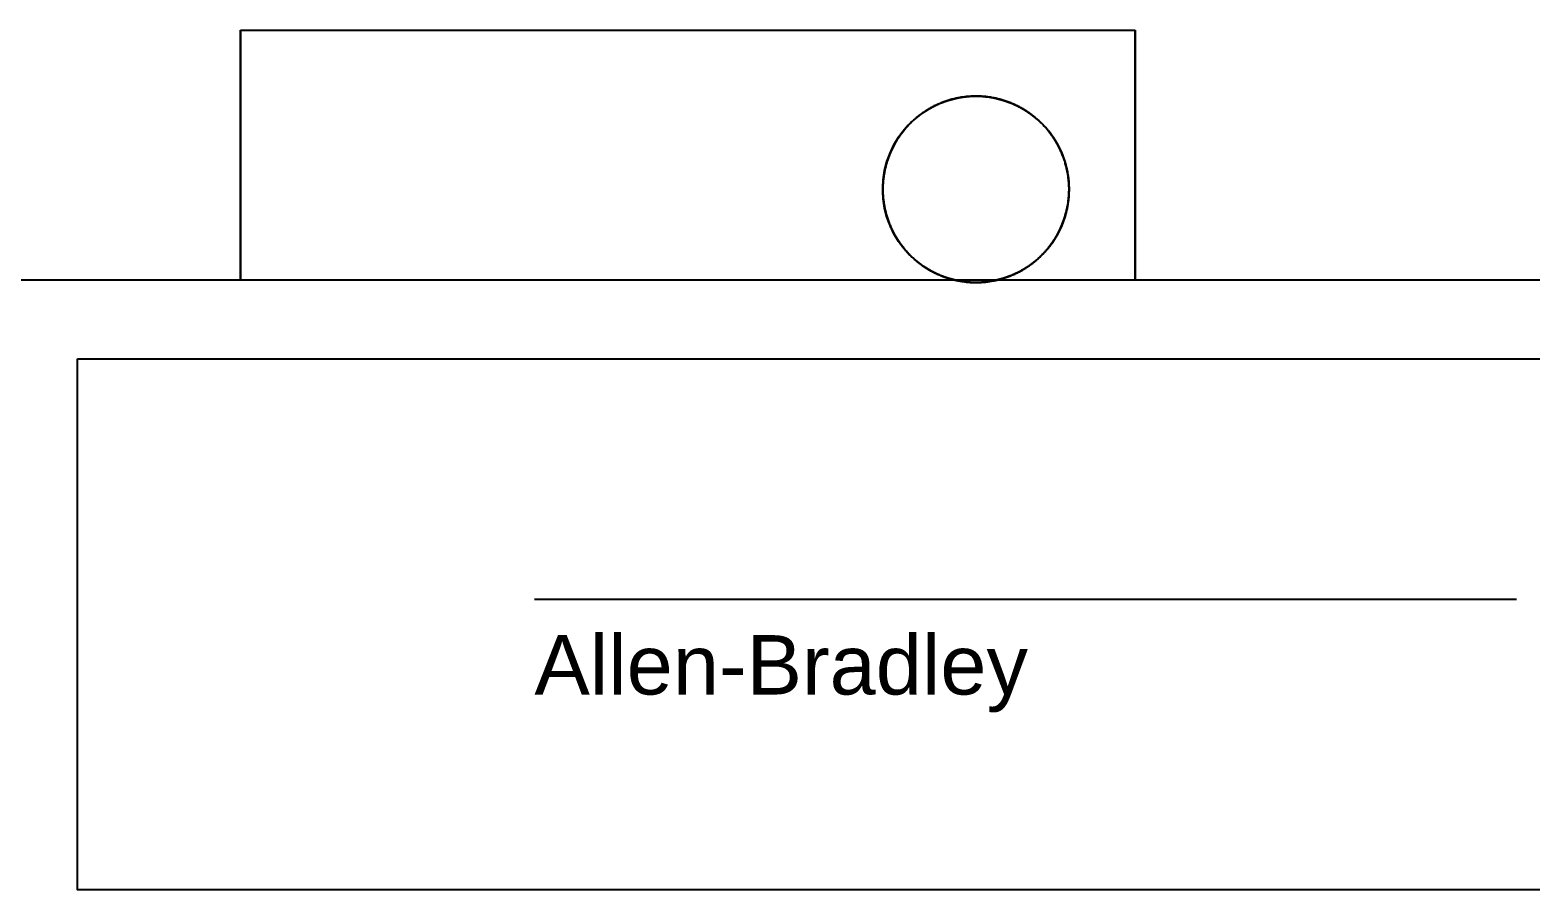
# Paper-space layout 'Sample Network Drawing - A1 Sheet' of a CAD drawing. Extents: x 49 to 806, y 22 to 564.
# Drawn here: x 715.3 to 719.326, y 229.585 to 231.892 of the extents above; entities that cross this region are included whole.
import ezdxf

# ---------------------------------------------------------------- set-up
doc = ezdxf.new("R2010")
doc.units = 0
doc.layers.add('N-EQPM', color=4, linetype='Continuous', lineweight=25)
doc.styles.get("Standard").update_dxf_attribs({"font": 'arial.ttf'})

psp = doc.layouts.new('Sample Network Drawing - A1 Sheet')

# ---------------------------------------------------------------- linework, layer by layer
at = {"layer": 'N-EQPM'}
for p, q in [((715.865, 231.892), (718.265, 231.892)), ((715.865, 231.892), (715.865, 231.222)), ((715.865, 231.892), (718.265, 231.892)), ((715.865, 231.892), (718.265, 231.892)), ((715.865, 231.892), (715.865, 231.892)), ((715.865, 231.222), (715.865, 231.892)), ((715.865, 231.892), (718.265, 231.892)), ((715.865, 231.222), (715.865, 231.892)), ((715.865, 231.892), (715.865, 231.892)), ((715.865, 231.892), (715.865, 231.222)), ((718.265, 231.892), (718.265, 231.222)), ((718.265, 231.892), (718.265, 231.892)), ((718.265, 231.222), (718.265, 231.892)), ((718.265, 231.892), (718.265, 231.222)), ((718.265, 231.892), (718.265, 231.892)), ((718.265, 231.222), (718.265, 231.892)), ((714.765, 231.222), (715.865, 231.222)), ((714.765, 231.222), (715.865, 231.222)), ((715.215, 231.222), (721.765, 231.222)), ((715.215, 231.222), (721.765, 231.222)), ((715.865, 231.222), (717.7767, 231.222)), ((715.865, 231.222), (715.865, 231.222)), ((715.865, 231.222), (717.7767, 231.222)), ((715.865, 231.222), (715.865, 231.222)), ((717.7767, 231.222), (717.8983, 231.222)), ((717.7767, 231.222), (717.8983, 231.222)), ((717.8983, 231.222), (718.265, 231.222)), ((717.8983, 231.222), (718.265, 231.222)), ((718.265, 231.222), (719.365, 231.222)), ((718.265, 231.222), (718.265, 231.222)), ((718.265, 231.222), (718.265, 231.222)), ((718.265, 231.222), (719.365, 231.222))]:
    psp.add_line(p, q, dxfattribs=at)
at = {"layer": 'N-EQPM', "flags": 128}
for points in [[(718.0872, 231.4646), (718.0872, 231.4674), (718.0872, 231.4702), (718.0871, 231.473), (718.0869, 231.4758), (718.0868, 231.4787), (718.0867, 231.4815), (718.0864, 231.4843), (718.0862, 231.4871), (718.0859, 231.4899), (718.0856, 231.4927), (718.0853, 231.4955), (718.0849, 231.4984), (718.0845, 231.5011), (718.0841, 231.5039), (718.0836, 231.5067), (718.0831, 231.5095), (718.0826, 231.5123), (718.0821, 231.515), (718.0815, 231.5178), (718.0808, 231.5206), (718.0802, 231.5233), (718.0795, 231.5261), (718.0788, 231.5288), (718.0781, 231.5315), (718.0773, 231.5342), (718.0765, 231.5369), (718.0757, 231.5397), (718.0748, 231.5423), (718.0739, 231.545), (718.073, 231.5477), (718.0721, 231.5503), (718.0711, 231.553), (718.07, 231.5556), (718.069, 231.5582), (718.0679, 231.5609), (718.0668, 231.5635), (718.0657, 231.566), (718.0645, 231.5686), (718.0634, 231.5712), (718.0621, 231.5737), (718.0609, 231.5763), (718.0596, 231.5788), (718.0583, 231.5813), (718.057, 231.5838), (718.0556, 231.5863), (718.0542, 231.5887), (718.0528, 231.5912), (718.0514, 231.5936), (718.0499, 231.596), (718.0484, 231.5984), (718.0469, 231.6008), (718.0453, 231.6031), (718.0438, 231.6054), (718.0422, 231.6078), (718.0405, 231.6101), (718.0389, 231.6124), (718.0372, 231.6147), (718.0355, 231.6169), (718.0337, 231.6191), (718.032, 231.6213), (718.0302, 231.6235), (718.0284, 231.6257), (718.0265, 231.6278), (718.0247, 231.63), (718.0228, 231.6321), (718.0209, 231.6342), (718.019, 231.6362), (718.017, 231.6383), (718.0151, 231.6403), (718.0131, 231.6423), (718.0111, 231.6443), (718.009, 231.6462), (718.0069, 231.6482), (718.0049, 231.65), (718.0028, 231.6519), (718.0006, 231.6538), (717.9985, 231.6556), (717.9963, 231.6575), (717.9941, 231.6592), (717.9919, 231.661), (717.9897, 231.6627), (717.9874, 231.6644), (717.9852, 231.6661), (717.9829, 231.6678), (717.9806, 231.6694), (717.9783, 231.671), (717.976, 231.6726), (717.9736, 231.6741), (717.9712, 231.6757), (717.9688, 231.6772), (717.9664, 231.6786), (717.964, 231.6801), (717.9615, 231.6815), (717.9591, 231.6829), (717.9566, 231.6842), (717.9541, 231.6856), (717.9516, 231.6869), (717.9491, 231.6882), (717.9466, 231.6894), (717.944, 231.6906), (717.9415, 231.6918), (717.9389, 231.693), (717.9363, 231.6941), (717.9337, 231.6952), (717.9311, 231.6963), (717.9285, 231.6973), (717.9259, 231.6984), (717.9232, 231.6994), (717.9205, 231.7003), (717.9179, 231.7012), (717.9152, 231.7021), (717.9125, 231.703), (717.9098, 231.7038), (717.9071, 231.7046), (717.9044, 231.7054), (717.9017, 231.7061), (717.8989, 231.7068), (717.8962, 231.7075), (717.8934, 231.7081), (717.8907, 231.7088), (717.8879, 231.7094), (717.8852, 231.7099), (717.8824, 231.7104), (717.8796, 231.7109), (717.8768, 231.7114), (717.874, 231.7118), (717.8712, 231.7122), (717.8684, 231.7126), (717.8656, 231.7129), (717.8629, 231.7132), (717.86, 231.7135), (717.8572, 231.7137), (717.8544, 231.714), (717.8516, 231.7141), (717.8488, 231.7143), (717.846, 231.7144), (717.8431, 231.7145), (717.8403, 231.7145), (717.8375, 231.7145), (717.8346, 231.7145), (717.8319, 231.7145), (717.829, 231.7144), (717.8262, 231.7143), (717.8234, 231.7141), (717.8205, 231.714), (717.8178, 231.7137), (717.815, 231.7135), (717.8121, 231.7132), (717.8093, 231.7129), (717.8065, 231.7126), (717.8037, 231.7122), (717.801, 231.7118), (717.7982, 231.7114), (717.7954, 231.7109), (717.7926, 231.7104), (717.7898, 231.7099), (717.787, 231.7094), (717.7843, 231.7088), (717.7815, 231.7081), (717.7788, 231.7075), (717.776, 231.7068), (717.7733, 231.7061), (717.7706, 231.7054), (717.7679, 231.7046), (717.7651, 231.7038), (717.7625, 231.703), (717.7598, 231.7021), (717.7571, 231.7012), (717.7544, 231.7003), (717.7518, 231.6994), (717.7491, 231.6984), (717.7465, 231.6973), (717.7439, 231.6963), (717.7413, 231.6952), (717.7387, 231.6941), (717.7361, 231.693), (717.7335, 231.6918), (717.7309, 231.6906), (717.7284, 231.6894), (717.7259, 231.6882), (717.7233, 231.6869), (717.7209, 231.6856), (717.7183, 231.6842), (717.7159, 231.6829), (717.7135, 231.6815), (717.711, 231.6801), (717.7086, 231.6786), (717.7062, 231.6772), (717.7038, 231.6757), (717.7014, 231.6741), (717.699, 231.6726), (717.6967, 231.671), (717.6944, 231.6694), (717.6921, 231.6678), (717.6898, 231.6661), (717.6875, 231.6644), (717.6853, 231.6627), (717.683, 231.661), (717.6808, 231.6592), (717.6787, 231.6575), (717.6765, 231.6556), (717.6743, 231.6538), (717.6722, 231.6519), (717.6701, 231.65), (717.668, 231.6482), (717.666, 231.6462), (717.6639, 231.6443), (717.6619, 231.6423), (717.6599, 231.6403), (717.658, 231.6383), (717.656, 231.6362), (717.6541, 231.6342), (717.6521, 231.6321), (717.6503, 231.63), (717.6484, 231.6278), (717.6466, 231.6257), (717.6448, 231.6235), (717.643, 231.6213), (717.6412, 231.6191), (717.6395, 231.6169), (717.6378, 231.6147), (717.6361, 231.6124), (717.6345, 231.6101), (717.6328, 231.6078), (717.6312, 231.6054), (717.6297, 231.6031), (717.6281, 231.6008), (717.6266, 231.5984), (717.6251, 231.596), (717.6236, 231.5936), (717.6221, 231.5912), (717.6207, 231.5887), (717.6194, 231.5863), (717.618, 231.5838), (717.6167, 231.5813), (717.6154, 231.5788), (717.6141, 231.5763), (717.6129, 231.5737), (717.6116, 231.5712), (717.6104, 231.5686), (717.6093, 231.566), (717.6081, 231.5635), (717.607, 231.5609), (717.606, 231.5582), (717.6049, 231.5556), (717.6039, 231.553), (717.6029, 231.5503), (717.602, 231.5477), (717.601, 231.545), (717.6002, 231.5423), (717.5993, 231.5397), (717.5985, 231.5369), (717.5977, 231.5342), (717.5969, 231.5315), (717.5961, 231.5288), (717.5955, 231.5261), (717.5948, 231.5233), (717.5941, 231.5206), (717.5935, 231.5178), (717.5929, 231.515), (717.5923, 231.5123), (717.5918, 231.5095), (717.5913, 231.5067), (717.5909, 231.5039), (717.5905, 231.5011), (717.5901, 231.4984), (717.5897, 231.4955), (717.5894, 231.4927), (717.589, 231.4899), (717.5888, 231.4871), (717.5885, 231.4843), (717.5883, 231.4815), (717.5882, 231.4787), (717.588, 231.4758), (717.5879, 231.473), (717.5878, 231.4702), (717.5878, 231.4674), (717.5878, 231.4646), (717.5878, 231.4617), (717.5878, 231.4589), (717.5879, 231.456), (717.588, 231.4532), (717.5882, 231.4504), (717.5883, 231.4476), (717.5885, 231.4448), (717.5888, 231.442), (717.589, 231.4391), (717.5894, 231.4364), (717.5897, 231.4336), (717.5901, 231.4307), (717.5905, 231.4279), (717.5909, 231.4251), (717.5913, 231.4223), (717.5918, 231.4196), (717.5923, 231.4168), (717.5929, 231.4141), (717.5935, 231.4113), (717.5941, 231.4085), (717.5948, 231.4058), (717.5955, 231.403), (717.5961, 231.4003), (717.5969, 231.3976), (717.5977, 231.3948), (717.5985, 231.3921), (717.5993, 231.3894), (717.6002, 231.3868), (717.601, 231.3841), (717.602, 231.3814), (717.6029, 231.3788), (717.6039, 231.3761), (717.6049, 231.3734), (717.606, 231.3708), (717.607, 231.3682), (717.6081, 231.3656), (717.6093, 231.363), (717.6104, 231.3604), (717.6116, 231.3579), (717.6129, 231.3554), (717.6141, 231.3528), (717.6154, 231.3503), (717.6167, 231.3478), (717.618, 231.3453), (717.6194, 231.3428), (717.6207, 231.3403), (717.6221, 231.3379), (717.6236, 231.3355), (717.6251, 231.3331), (717.6266, 231.3307), (717.6281, 231.3283), (717.6297, 231.326), (717.6312, 231.3236), (717.6328, 231.3213), (717.6345, 231.319), (717.6361, 231.3167), (717.6378, 231.3144), (717.6395, 231.3122), (717.6412, 231.3099), (717.643, 231.3077), (717.6448, 231.3055), (717.6466, 231.3034), (717.6484, 231.3012), (717.6503, 231.2991), (717.6521, 231.297), (717.6541, 231.2949), (717.656, 231.2929), (717.658, 231.2908), (717.6599, 231.2888), (717.6619, 231.2868), (717.6639, 231.2848), (717.666, 231.2828), (717.668, 231.2809), (717.6701, 231.279), (717.6722, 231.2772), (717.6743, 231.2753), (717.6765, 231.2734), (717.6787, 231.2716), (717.6808, 231.2698), (717.683, 231.2681), (717.6853, 231.2663), (717.6875, 231.2647), (717.6898, 231.263), (717.6921, 231.2613), (717.6944, 231.2597), (717.6967, 231.2581), (717.699, 231.2565), (717.7014, 231.2549), (717.7038, 231.2534), (717.7062, 231.2519), (717.7086, 231.2505), (717.711, 231.249), (717.7135, 231.2476), (717.7159, 231.2462), (717.7183, 231.2448), (717.7209, 231.2435), (717.7233, 231.2422), (717.7259, 231.2409), (717.7284, 231.2397), (717.7309, 231.2385), (717.7335, 231.2373), (717.7361, 231.2361), (717.7387, 231.2349), (717.7413, 231.2338), (717.7439, 231.2328), (717.7465, 231.2317), (717.7491, 231.2307), (717.7518, 231.2297), (717.7544, 231.2288), (717.7571, 231.2278), (717.7598, 231.227), (717.7625, 231.2261), (717.7651, 231.2253), (717.7679, 231.2244), (717.7706, 231.2237), (717.7733, 231.2229), (717.776, 231.2223), (717.7788, 231.2216), (717.7815, 231.2209), (717.7843, 231.2203), (717.787, 231.2197), (717.7898, 231.2191), (717.7926, 231.2186), (717.7954, 231.2181), (717.7982, 231.2177), (717.801, 231.2173), (717.8037, 231.2168), (717.8065, 231.2165), (717.8093, 231.2162), (717.8121, 231.2158), (717.815, 231.2156), (717.8178, 231.2153), (717.8205, 231.2151), (717.8234, 231.215), (717.8262, 231.2148), (717.829, 231.2147), (717.8319, 231.2146), (717.8346, 231.2146), (717.8375, 231.2146), (717.8403, 231.2146), (717.8431, 231.2146), (717.846, 231.2147), (717.8488, 231.2148), (717.8516, 231.215), (717.8544, 231.2151), (717.8572, 231.2153), (717.86, 231.2156), (717.8629, 231.2158), (717.8656, 231.2162), (717.8684, 231.2165), (717.8712, 231.2168), (717.874, 231.2173), (717.8768, 231.2177), (717.8796, 231.2181), (717.8824, 231.2186), (717.8852, 231.2191), (717.8879, 231.2197), (717.8907, 231.2203), (717.8934, 231.2209), (717.8962, 231.2216), (717.8989, 231.2223), (717.9017, 231.2229), (717.9044, 231.2237), (717.9071, 231.2244), (717.9098, 231.2253), (717.9125, 231.2261), (717.9152, 231.227), (717.9179, 231.2278), (717.9205, 231.2288), (717.9232, 231.2297), (717.9259, 231.2307), (717.9285, 231.2317), (717.9311, 231.2328), (717.9337, 231.2338), (717.9363, 231.2349), (717.9389, 231.2361), (717.9415, 231.2373), (717.944, 231.2385), (717.9466, 231.2397), (717.9491, 231.2409), (717.9516, 231.2422), (717.9541, 231.2435), (717.9566, 231.2448), (717.9591, 231.2462), (717.9615, 231.2476), (717.964, 231.249), (717.9664, 231.2505), (717.9688, 231.2519), (717.9712, 231.2534), (717.9736, 231.2549), (717.976, 231.2565), (717.9783, 231.2581), (717.9806, 231.2597), (717.9829, 231.2613), (717.9852, 231.263), (717.9874, 231.2647), (717.9897, 231.2663), (717.9919, 231.2681), (717.9941, 231.2698), (717.9963, 231.2716), (717.9985, 231.2734), (718.0006, 231.2753), (718.0028, 231.2772), (718.0049, 231.279), (718.0069, 231.2809), (718.009, 231.2828), (718.0111, 231.2848), (718.0131, 231.2868), (718.0151, 231.2888), (718.017, 231.2908), (718.019, 231.2929), (718.0209, 231.2949), (718.0228, 231.297), (718.0247, 231.2991), (718.0265, 231.3012), (718.0284, 231.3034), (718.0302, 231.3055), (718.032, 231.3077), (718.0337, 231.3099), (718.0355, 231.3122), (718.0372, 231.3144), (718.0389, 231.3167), (718.0405, 231.319), (718.0422, 231.3213), (718.0438, 231.3236), (718.0453, 231.326), (718.0469, 231.3283), (718.0484, 231.3307), (718.0499, 231.3331), (718.0514, 231.3355), (718.0528, 231.3379), (718.0542, 231.3403), (718.0556, 231.3428), (718.057, 231.3453), (718.0583, 231.3478), (718.0596, 231.3503), (718.0609, 231.3528), (718.0621, 231.3554), (718.0634, 231.3579), (718.0645, 231.3604), (718.0657, 231.363), (718.0668, 231.3656), (718.0679, 231.3682), (718.069, 231.3708), (718.07, 231.3734), (718.0711, 231.3761), (718.0721, 231.3788), (718.073, 231.3814), (718.0739, 231.3841), (718.0748, 231.3868), (718.0757, 231.3894), (718.0765, 231.3921), (718.0773, 231.3948), (718.0781, 231.3976), (718.0788, 231.4003), (718.0795, 231.403), (718.0802, 231.4058), (718.0808, 231.4085), (718.0815, 231.4113), (718.0821, 231.4141), (718.0826, 231.4168), (718.0831, 231.4196), (718.0836, 231.4223), (718.0841, 231.4251), (718.0845, 231.4279), (718.0849, 231.4307), (718.0853, 231.4336), (718.0856, 231.4364), (718.0859, 231.4391), (718.0862, 231.442), (718.0864, 231.4448), (718.0867, 231.4476), (718.0868, 231.4504), (718.0869, 231.4532), (718.0871, 231.456), (718.0872, 231.4589), (718.0872, 231.4617), (718.0872, 231.4646)], [(717.7768, 231.2221), (717.774, 231.2228), (717.7713, 231.2235), (717.7686, 231.2243), (717.7659, 231.225), (717.7632, 231.2259), (717.7605, 231.2267), (717.7579, 231.2276), (717.7552, 231.2285), (717.7525, 231.2295), (717.7499, 231.2304), (717.7472, 231.2315), (717.7446, 231.2325), (717.742, 231.2336), (717.7394, 231.2347), (717.7368, 231.2358), (717.7342, 231.2369), (717.7317, 231.2381), (717.7292, 231.2393), (717.7266, 231.2406), (717.7241, 231.2418), (717.7216, 231.2431), (717.7191, 231.2444), (717.7166, 231.2458), (717.7141, 231.2472), (717.7117, 231.2486), (717.7093, 231.25), (717.7069, 231.2515), (717.7045, 231.253), (717.7021, 231.2545), (717.6998, 231.256), (717.6974, 231.2576), (717.6951, 231.2592), (717.6928, 231.2608), (717.6905, 231.2625), (717.6882, 231.2641), (717.6859, 231.2658), (717.6837, 231.2676), (717.6815, 231.2693), (717.6793, 231.2711), (717.6771, 231.2729), (717.675, 231.2747), (717.6729, 231.2766), (717.6708, 231.2784), (717.6687, 231.2803), (717.6666, 231.2822), (717.6645, 231.2842), (717.6625, 231.2862), (717.6605, 231.2881), (717.6586, 231.2902), (717.6566, 231.2922), (717.6547, 231.2942), (717.6527, 231.2963), (717.6509, 231.2984), (717.649, 231.3005), (717.6471, 231.3027), (717.6454, 231.3049), (717.6436, 231.307), (717.6418, 231.3092), (717.6401, 231.3114), (717.6384, 231.3137), (717.6367, 231.3159), (717.635, 231.3182), (717.6334, 231.3205), (717.6318, 231.3228), (717.6302, 231.3252), (717.6286, 231.3275), (717.6271, 231.3299), (717.6256, 231.3323), (717.6241, 231.3347), (717.6227, 231.3371), (717.6212, 231.3396), (717.6198, 231.342), (717.6184, 231.3445), (717.6171, 231.3469), (717.6158, 231.3494), (717.6145, 231.352), (717.6133, 231.3545), (717.612, 231.357), (717.6108, 231.3596), (717.6096, 231.3621), (717.6085, 231.3647), (717.6074, 231.3673), (717.6064, 231.3699), (717.6053, 231.3726), (717.6042, 231.3752), (717.6033, 231.3778), (717.6023, 231.3805), (717.6014, 231.3831), (717.6004, 231.3858), (717.5996, 231.3885), (717.5988, 231.3912), (717.5979, 231.3939), (717.5971, 231.3966), (717.5964, 231.3993), (717.5957, 231.4021), (717.595, 231.4048), (717.5944, 231.4076), (717.5937, 231.4103), (717.5931, 231.413), (717.5926, 231.4158), (717.592, 231.4186), (717.5915, 231.4213), (717.5911, 231.4241), (717.5906, 231.4269), (717.5902, 231.4297), (717.5898, 231.4325), (717.5895, 231.4353), (717.5891, 231.4381), (717.5889, 231.4409), (717.5886, 231.4437), (717.5884, 231.4466), (717.5882, 231.4494), (717.5881, 231.4522), (717.5879, 231.455), (717.5879, 231.4578), (717.5878, 231.4607), (717.5878, 231.4635), (717.5878, 231.4663), (717.5878, 231.4691), (717.5879, 231.4719), (717.588, 231.4748), (717.5881, 231.4776), (717.5883, 231.4804), (717.5885, 231.4832), (717.5887, 231.486), (717.589, 231.4888), (717.5892, 231.4917), (717.5895, 231.4945), (717.5899, 231.4973), (717.5903, 231.5), (717.5907, 231.5028), (717.5912, 231.5056), (717.5917, 231.5084), (717.5922, 231.5112), (717.5927, 231.514), (717.5933, 231.5167), (717.5939, 231.5195), (717.5945, 231.5222), (717.5952, 231.525), (717.5959, 231.5277), (717.5966, 231.5304), (717.5973, 231.5331), (717.5982, 231.5359), (717.599, 231.5386), (717.5998, 231.5413), (717.6007, 231.5439), (717.6016, 231.5466), (717.6026, 231.5493), (717.6035, 231.5519), (717.6045, 231.5545), (717.6055, 231.5572), (717.6066, 231.5598), (717.6077, 231.5624), (717.6088, 231.565), (717.61, 231.5676), (717.6111, 231.5701), (717.6124, 231.5727), (717.6136, 231.5752), (717.6148, 231.5777), (717.6161, 231.5803), (717.6174, 231.5827), (717.6188, 231.5852), (717.6202, 231.5877), (717.6216, 231.5902), (717.623, 231.5926), (717.6244, 231.595), (717.626, 231.5974), (717.6275, 231.5998), (717.629, 231.6022), (717.6306, 231.6045), (717.6321, 231.6068), (717.6338, 231.6091), (717.6354, 231.6114), (717.6371, 231.6137), (717.6388, 231.6159), (717.6405, 231.6182), (717.6423, 231.6204), (717.644, 231.6226), (717.6458, 231.6248), (717.6476, 231.6269), (717.6495, 231.6291), (717.6514, 231.6312), (717.6532, 231.6333), (717.6552, 231.6353), (717.6571, 231.6374), (717.6591, 231.6394), (717.661, 231.6414), (717.663, 231.6434), (717.6651, 231.6454), (717.6671, 231.6473), (717.6692, 231.6492), (717.6713, 231.6511), (717.6734, 231.653), (717.6755, 231.6548), (717.6777, 231.6566), (717.6798, 231.6584), (717.682, 231.6602), (717.6843, 231.6619), (717.6865, 231.6636), (717.6888, 231.6653), (717.6911, 231.667), (717.6933, 231.6687), (717.6956, 231.6703), (717.698, 231.6719), (717.7003, 231.6734), (717.7027, 231.675), (717.7051, 231.6765), (717.7075, 231.678), (717.7099, 231.6794), (717.7123, 231.6809), (717.7148, 231.6822), (717.7173, 231.6836), (717.7197, 231.685), (717.7222, 231.6863), (717.7247, 231.6876), (717.7272, 231.6888), (717.7298, 231.6901), (717.7323, 231.6913), (717.7349, 231.6924), (717.7374, 231.6936), (717.7401, 231.6947), (717.7427, 231.6958), (717.7453, 231.6968), (717.7479, 231.6979), (717.7505, 231.6989), (717.7532, 231.6999), (717.7558, 231.7008), (717.7585, 231.7017), (717.7612, 231.7026), (717.7639, 231.7034), (717.7666, 231.7042), (717.7693, 231.705), (717.772, 231.7058), (717.7747, 231.7065), (717.7775, 231.7072), (717.7802, 231.7079), (717.783, 231.7085), (717.7857, 231.7091), (717.7885, 231.7097), (717.7912, 231.7102), (717.794, 231.7107), (717.7968, 231.7112), (717.7996, 231.7116), (717.8024, 231.712), (717.8052, 231.7124), (717.808, 231.7128), (717.8107, 231.7131), (717.8135, 231.7134), (717.8164, 231.7136), (717.8192, 231.7138), (717.822, 231.7141), (717.8248, 231.7142), (717.8276, 231.7143), (717.8304, 231.7144), (717.8333, 231.7145), (717.8361, 231.7145), (717.8389, 231.7145), (717.8417, 231.7145), (717.8445, 231.7144), (717.8473, 231.7143), (717.8502, 231.7142), (717.853, 231.7141), (717.8558, 231.7138), (717.8586, 231.7136), (717.8614, 231.7134), (717.8642, 231.7131), (717.867, 231.7128), (717.8698, 231.7124), (717.8726, 231.712), (717.8754, 231.7116), (717.8782, 231.7112), (717.881, 231.7107), (717.8837, 231.7102), (717.8865, 231.7097), (717.8893, 231.7091), (717.892, 231.7085), (717.8948, 231.7079), (717.8975, 231.7072), (717.9003, 231.7065), (717.903, 231.7058), (717.9057, 231.705), (717.9084, 231.7042), (717.9111, 231.7034), (717.9138, 231.7026), (717.9165, 231.7017), (717.9191, 231.7008), (717.9218, 231.6999), (717.9244, 231.6989), (717.9271, 231.6979), (717.9297, 231.6968), (717.9323, 231.6958), (717.9349, 231.6947), (717.9375, 231.6936), (717.9401, 231.6924), (717.9427, 231.6913), (717.9452, 231.6901), (717.9477, 231.6888), (717.9503, 231.6876), (717.9528, 231.6863), (717.9553, 231.685), (717.9577, 231.6836), (717.9602, 231.6822), (717.9627, 231.6809), (717.9651, 231.6794), (717.9675, 231.678), (717.9699, 231.6765), (717.9723, 231.675), (717.9747, 231.6734), (717.977, 231.6719), (717.9793, 231.6703), (717.9816, 231.6687), (717.9839, 231.667), (717.9862, 231.6653), (717.9885, 231.6636), (717.9907, 231.6619), (717.9929, 231.6602), (717.9951, 231.6584), (717.9973, 231.6566), (717.9994, 231.6548), (718.0016, 231.653), (718.0037, 231.6511), (718.0058, 231.6492), (718.0079, 231.6473), (718.0099, 231.6454), (718.0119, 231.6434), (718.014, 231.6414), (718.0159, 231.6394), (718.0179, 231.6374), (718.0198, 231.6353), (718.0217, 231.6333), (718.0236, 231.6312), (718.0255, 231.6291), (718.0274, 231.6269), (718.0292, 231.6248), (718.0309, 231.6226), (718.0327, 231.6204), (718.0345, 231.6182), (718.0362, 231.6159), (718.0379, 231.6137), (718.0395, 231.6114), (718.0412, 231.6091), (718.0428, 231.6068), (718.0444, 231.6045), (718.046, 231.6022), (718.0475, 231.5998), (718.049, 231.5974), (718.0505, 231.595), (718.052, 231.5926), (718.0534, 231.5902), (718.0548, 231.5877), (718.0562, 231.5852), (718.0575, 231.5827), (718.0589, 231.5803), (718.0602, 231.5777), (718.0614, 231.5752), (718.0626, 231.5727), (718.0639, 231.5701), (718.065, 231.5676), (718.0662, 231.565), (718.0673, 231.5624), (718.0684, 231.5598), (718.0694, 231.5572), (718.0705, 231.5545), (718.0715, 231.5519), (718.0724, 231.5493), (718.0734, 231.5466), (718.0743, 231.5439), (718.0752, 231.5413), (718.076, 231.5386), (718.0768, 231.5359), (718.0776, 231.5331), (718.0784, 231.5304), (718.0791, 231.5277), (718.0798, 231.525), (718.0805, 231.5222), (718.0811, 231.5195), (718.0817, 231.5167), (718.0823, 231.514), (718.0828, 231.5112), (718.0833, 231.5084), (718.0838, 231.5056), (718.0843, 231.5028), (718.0847, 231.5), (718.0851, 231.4973), (718.0854, 231.4945), (718.0857, 231.4917), (718.086, 231.4888), (718.0863, 231.486), (718.0865, 231.4832), (718.0867, 231.4804), (718.0869, 231.4776), (718.087, 231.4748), (718.0871, 231.4719), (718.0872, 231.4691), (718.0872, 231.4663), (718.0872, 231.4635), (718.0872, 231.4607), (718.0871, 231.4578), (718.087, 231.455), (718.0869, 231.4522), (718.0868, 231.4494), (718.0866, 231.4466), (718.0863, 231.4437), (718.0861, 231.4409), (718.0858, 231.4381), (718.0855, 231.4353), (718.0852, 231.4325), (718.0848, 231.4297), (718.0844, 231.4269), (718.0839, 231.4241), (718.0835, 231.4213), (718.083, 231.4186), (718.0824, 231.4158), (718.0819, 231.413), (718.0813, 231.4103), (718.0806, 231.4076), (718.08, 231.4048), (718.0793, 231.4021), (718.0786, 231.3993), (718.0778, 231.3966), (718.077, 231.3939), (718.0762, 231.3912), (718.0754, 231.3885), (718.0745, 231.3858), (718.0736, 231.3831), (718.0727, 231.3805), (718.0717, 231.3778), (718.0707, 231.3752), (718.0697, 231.3726), (718.0686, 231.3699), (718.0676, 231.3673), (718.0665, 231.3647), (718.0653, 231.3621), (718.0641, 231.3596), (718.0629, 231.357), (718.0617, 231.3545), (718.0605, 231.352), (718.0592, 231.3494), (718.0579, 231.3469), (718.0565, 231.3445), (718.0552, 231.342), (718.0537, 231.3396), (718.0523, 231.3371), (718.0509, 231.3347), (718.0494, 231.3323), (718.0479, 231.3299), (718.0464, 231.3275), (718.0448, 231.3252), (718.0432, 231.3228), (718.0416, 231.3205), (718.04, 231.3182), (718.0383, 231.3159), (718.0366, 231.3137), (718.0349, 231.3114), (718.0332, 231.3092), (718.0314, 231.307), (718.0296, 231.3049), (718.0278, 231.3027), (718.026, 231.3005), (718.0241, 231.2984), (718.0222, 231.2963), (718.0203, 231.2942), (718.0184, 231.2922), (718.0164, 231.2902), (718.0145, 231.2881), (718.0124, 231.2862), (718.0104, 231.2842), (718.0084, 231.2822), (718.0063, 231.2803), (718.0042, 231.2784), (718.0021, 231.2766), (718, 231.2747), (717.9978, 231.2729), (717.9956, 231.2711), (717.9935, 231.2693), (717.9912, 231.2676), (717.989, 231.2658), (717.9868, 231.2641), (717.9845, 231.2625), (717.9822, 231.2608), (717.9799, 231.2592), (717.9776, 231.2576), (717.9752, 231.256), (717.9729, 231.2545), (717.9705, 231.253), (717.9681, 231.2515), (717.9657, 231.25), (717.9633, 231.2486), (717.9608, 231.2472), (717.9584, 231.2458), (717.9559, 231.2444), (717.9534, 231.2431), (717.9509, 231.2418), (717.9484, 231.2406), (717.9458, 231.2393), (717.9433, 231.2381), (717.9407, 231.2369), (717.9382, 231.2358), (717.9356, 231.2347), (717.933, 231.2336), (717.9303, 231.2325), (717.9277, 231.2315), (717.9251, 231.2304), (717.9225, 231.2295), (717.9198, 231.2285), (717.9171, 231.2276), (717.9145, 231.2267), (717.9118, 231.2259), (717.9091, 231.225), (717.9064, 231.2243), (717.9037, 231.2235), (717.901, 231.2228), (717.8982, 231.2221), (717.8954, 231.2214), (717.8927, 231.2207), (717.8899, 231.2201), (717.8871, 231.2196), (717.8843, 231.219), (717.8815, 231.2185), (717.8787, 231.218), (717.8759, 231.2175), (717.873, 231.2171), (717.8702, 231.2167), (717.8674, 231.2163), (717.8645, 231.216), (717.8617, 231.2157), (717.8589, 231.2155), (717.856, 231.2152), (717.8531, 231.2151), (717.8503, 231.2149), (717.8475, 231.2147), (717.8446, 231.2147), (717.8417, 231.2146), (717.8389, 231.2146), (717.8361, 231.2146), (717.8332, 231.2146), (717.8303, 231.2147), (717.8275, 231.2147), (717.8247, 231.2149), (717.8218, 231.2151), (717.8189, 231.2152), (717.8161, 231.2155), (717.8133, 231.2157), (717.8104, 231.216), (717.8076, 231.2163), (717.8048, 231.2167), (717.802, 231.2171), (717.7991, 231.2175), (717.7963, 231.218), (717.7935, 231.2185), (717.7907, 231.219), (717.7879, 231.2196), (717.7851, 231.2201), (717.7823, 231.2207), (717.7796, 231.2214)]]:
    psp.add_lwpolyline(points, close=True, dxfattribs=at)
at = {"layer": 'N-EQPM'}
psp.add_lwpolyline([(715.4275, 231.0095), (721.5525, 231.0095), (721.5525, 229.5845), (715.4275, 229.5845)], close=True, dxfattribs=at)
psp.add_lwpolyline([(716.6532, 230.3646), (719.2879, 230.3646)], dxfattribs=at)
psp.add_circle((717.8375, 231.4645), 0.25, dxfattribs=at)
for start, end in [(284.0699, 255.9301), (255.9301, 284.0699)]:
    psp.add_arc((717.8375, 231.4645), 0.25, start, end, dxfattribs=at)

# ---------------------------------------------------------------- texts
psp.add_text('Allen-Bradley', height=0.159375, dxfattribs=at).set_placement((716.6532, 230.109))

doc.saveas('drawing.dxf')
